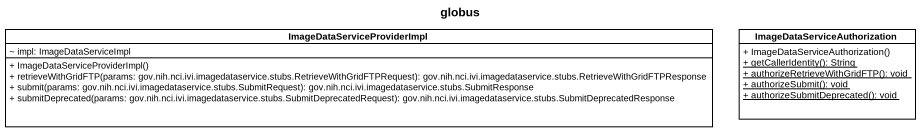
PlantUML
@startuml
title globus
hide circle
hide empty members
skinparam classAttributeIconSize 0
class ImageDataServiceProviderImpl {
  ~ impl: ImageDataServiceImpl
  + ImageDataServiceProviderImpl()
  + retrieveWithGridFTP(params: gov.nih.nci.ivi.imagedataservice.stubs.RetrieveWithGridFTPRequest): gov.nih.nci.ivi.imagedataservice.stubs.RetrieveWithGridFTPResponse
  + submit(params: gov.nih.nci.ivi.imagedataservice.stubs.SubmitRequest): gov.nih.nci.ivi.imagedataservice.stubs.SubmitResponse
  + submitDeprecated(params: gov.nih.nci.ivi.imagedataservice.stubs.SubmitDeprecatedRequest): gov.nih.nci.ivi.imagedataservice.stubs.SubmitDeprecatedResponse
}
class "ImageDataServiceAuthorization" as ImageDataServiceAuthorizatio {
  + ImageDataServiceAuthorization()
  {static} + getCallerIdentity(): String
  {static} + authorizeRetrieveWithGridFTP(): void
  {static} + authorizeSubmit(): void
  {static} + authorizeSubmitDeprecated(): void
}
@enduml
